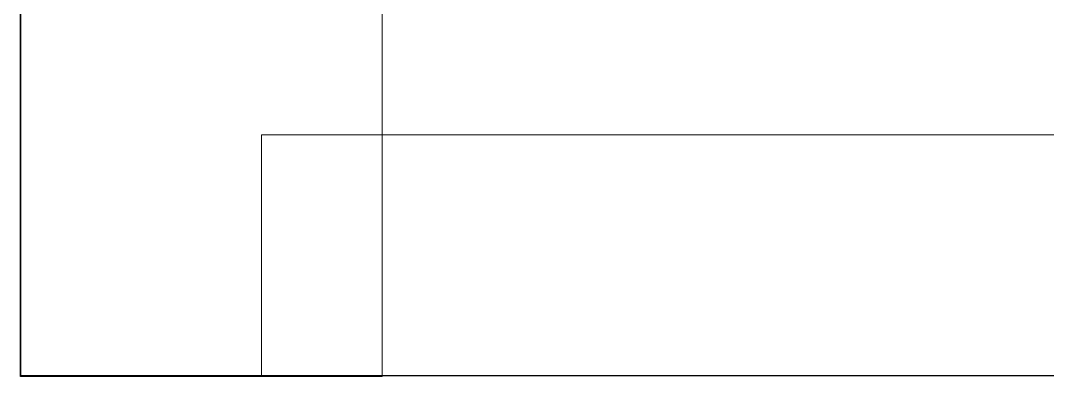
# Model space of a CAD drawing. Header units: millimetres. Extents: x -13069 to 207500, y -71366 to 56785.
# Drawn here: x 45991.9 to 46077.1, y 20663.9 to 20693.4 of the extents above; entities that cross this region are included whole.
import ezdxf

# ---------------------------------------------------------------- set-up
doc = ezdxf.new("R2010")
doc.units = ezdxf.units.MM
for name, color, linetype, lineweight in [('Стены несущие', 7, 'Continuous', 30), ('Стены отделка', 7, 'Continuous', 30), ('Стены штриховка', 7, 'Continuous', 9)]:
    doc.layers.add(name, color=color, linetype=linetype, lineweight=lineweight)

msp = doc.modelspace()

# ---------------------------------------------------------------- linework, layer by layer
at = {"layer": 'Стены несущие'}
for p, q in [((45991.854, 21840.851), (45991.854, 20663.863)), ((45991.854, 20663.863), (45991.854, 21840.851)), ((46490.21, 20663.925), (45991.854, 20663.925))]:
    msp.add_line(p, q, dxfattribs=at)
at = {"layer": 'Стены отделка', "lineweight": 9}
for p, q in [((46011.854, 20663.925), (46011.854, 20683.925)), ((46662.5, 20683.925), (46011.854, 20683.925)), ((46021.854, 20683.925), (46021.854, 20663.863)), ((46021.854, 20663.863), (45991.854, 20663.863))]:
    msp.add_line(p, q, dxfattribs=at)
at = {"layer": 'Стены штриховка'}
msp.add_line((46021.854, 21840.851), (46021.854, 20683.925), dxfattribs=at)

doc.saveas('drawing.dxf')
